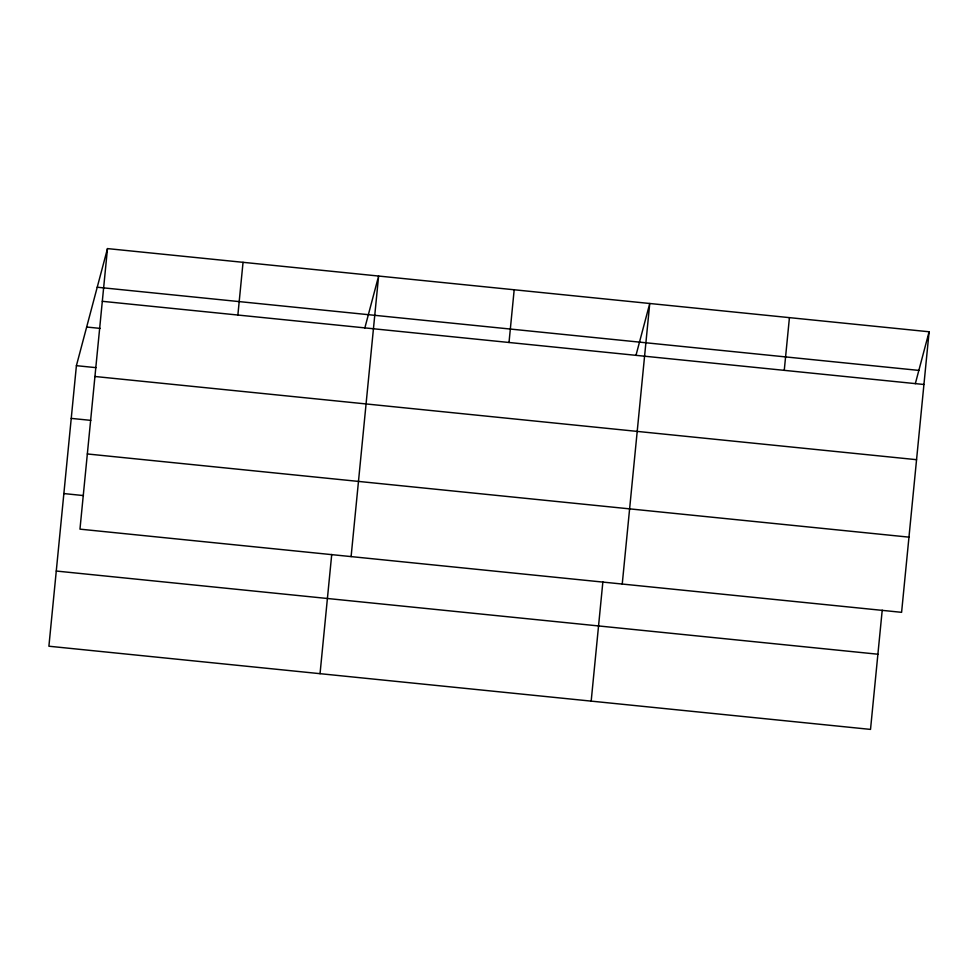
<?xml version="1.0" encoding="UTF-8"?>
<svg xmlns="http://www.w3.org/2000/svg" width="978" height="978" viewBox="0 0 978 978"><rect width="100%" height="100%" fill="white"/><g stroke="black" fill="none" stroke-linecap="round" stroke-linejoin="round"><path stroke-width="1.47" d="M107.482 248.595L79.964 529.147L901.594 612.326L929.1 331.774L107.482 248.595L76.406 365.674L48.9 646.226L870.518 729.405L882.217 610.174M237.874 315.038L243.045 262.312M320.038 673.683L331.725 554.44M351.102 556.604L378.608 276.041L364.843 327.948M509.012 342.483L514.183 289.769M591.177 701.128L602.864 581.898M622.24 584.049L649.747 303.486L635.969 355.393M784.258 370.356L789.429 317.63M915.322 383.682L929.1 331.774M97.225 287.226L918.843 370.405M102.311 301.31L923.929 384.488M86.663 327.031L100.221 328.4M76.406 365.674L95.991 367.655M94.939 376.493L916.557 459.684M71.235 418.388L90.82 420.369M87.335 453.963L908.965 537.142M63.863 493.572L83.448 495.565M56.272 571.042L877.902 654.221"/></g></svg>
